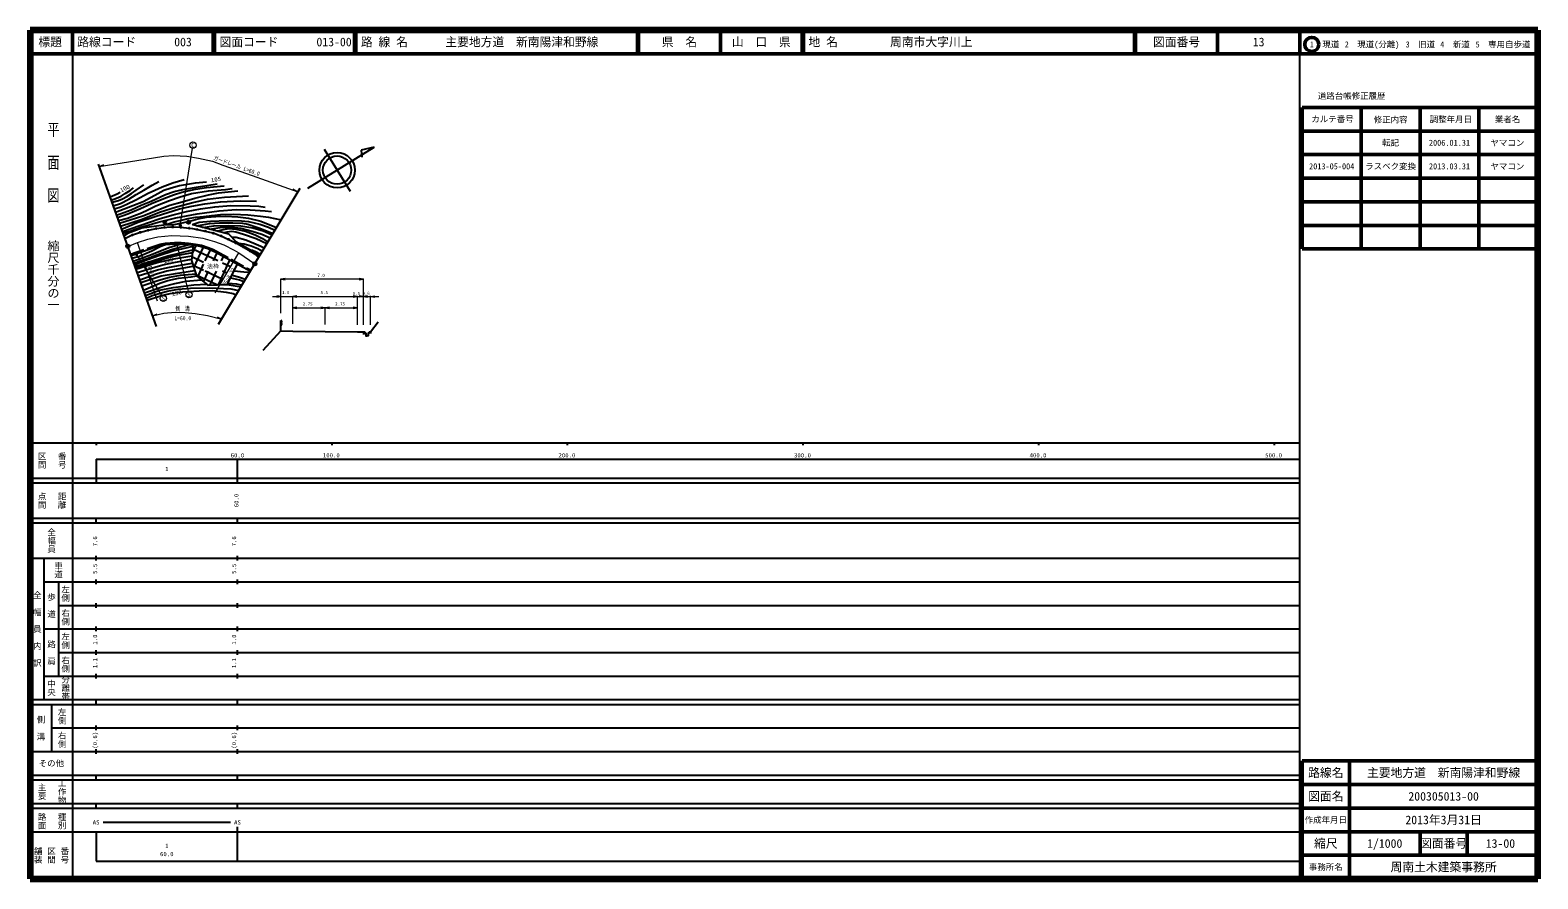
# Model space of a CAD drawing. Units: millimetres, scale not verified, with parts at other scales. Extents: x 40000 to 680000, y 20000 to 380000.
import ezdxf
from ezdxf.enums import TextEntityAlignment as Align

# ---------------------------------------------------------------- set-up
doc = ezdxf.new("R2010")
doc.units = ezdxf.units.MM
doc.header["$LTSCALE"] = 1000
doc.header["$PDMODE"] = 32
doc.header["$PDSIZE"] = 500
doc.linetypes.add('CHAIN', pattern=[18.5, 12, -1.5, 3.5, -1.5])
doc.linetypes.add('DASHED', pattern=[7.5, 6, -1.5])
for name, color, linetype, lineweight in [('M-BGD', 7, 'Continuous', 25), ('M-BMK', 2, 'CHAIN', 13), ('M-BMK-OTRS', 5, 'Continuous', 25), ('M-BMK-SRVR', 3, 'Continuous', 25), ('M-STR-HTXT', 7, 'Continuous', 13), ('M-STR-STRC', 7, 'Continuous', 25), ('M-TTL', 2, 'Continuous', 140), ('M-TTL-BAND', 7, 'Continuous', 25), ('M-TTL-FRAM', 2, 'Continuous', 50), ('M-TTL-LINE', 7, 'Continuous', 50)]:
    doc.layers.add(name, color=color, linetype=linetype, lineweight=lineweight)
doc.layers.add('M-OTRS', color=6, linetype='Continuous')
doc.layers.add('M-TTL-TXT', color=7, linetype='Continuous')
doc.styles.add('@ＭＳ ゴシック', font='')
doc.styles.add('ＭＳ ゴシック', font='')
doc.styles.get('@ＭＳ ゴシック').set_extended_font_data('@MS Gothic')
doc.styles.get('ＭＳ ゴシック').set_extended_font_data('MS Gothic')

# ---------------------------------------------------------------- blocks, each defined once
blk = doc.blocks.new('open_arrow')
at = {"color": 0, "linetype": 'Continuous', "lineweight": -2}
blk.add_lwpolyline([(7.5, 1.25), (0, 0), (7.5, -1.25)], dxfattribs=at)

msp = doc.modelspace()

# ---------------------------------------------------------------- hatches: boundary and pattern name
at = {"layer": 'M-BGD'}
for points in [[(97178, 299176, 0.41421), (96578, 298576, 0.41421), (97178, 297976)], [(107942, 298550, -1), (106542, 298550, -0.41421), (107242, 299250, -0.41421)]]:
    msp.add_hatch(color=256, dxfattribs=at).paths.add_polyline_path(points)
at = {"layer": 'M-STR-STRC'}
for points in [[(103942, 297359, -1), (103503, 297120, -0.41421), (103603, 297459, -0.41421)], [(102467, 289175, -1), (102028, 288936, -0.41421), (102128, 289275, -0.41421)], [(85313, 284991, -1), (84874, 284752, -0.41421), (84974, 285091, -0.41421)]]:
    msp.add_hatch(color=256, dxfattribs=at).paths.add_polyline_path(points)

# ---------------------------------------------------------------- linework, layer by layer
at = {"layer": 'M-BGD'}
for p, q in [((97178, 297976), (97178, 299176)), ((108767, 285013), (110469, 288662)), ((113642, 281470), (108627, 283808)), ((119626, 282127), (109008, 287078)), ((109473, 279132), (113564, 287905)), ((114318, 282127), (116529, 286869)), ((117766, 282127), (119341, 285505)), ((119940, 272000), (124831, 282489)), ((121214, 282127), (122086, 283997)), ((113642, 278021), (109154, 280114)), ((119196, 271983), (110472, 276052)), ((111131, 275293), (113642, 280677)), ((113644, 273287), (115715, 277730)), ((121853, 274192), (114267, 277730)), ((116455, 271921), (119163, 277730)), ((125051, 279597), (121605, 281204)), ((123452, 276895), (121605, 277756)), ((123660, 272085), (129539, 271184)), ((146464, 252462), (146464, 256897)), ((184464, 252052), (187757, 256234)), ((181464, 252052), (181464, 250955)), ((183974, 252052), (184464, 252052)), ((184464, 252052), (184464, 251376))]:
    msp.add_line(p, q, dxfattribs=at)
for points in [[(74746, 307005), (77512, 307777), (79243, 308499), (81058, 309478), (83010, 310779), (85046, 312143), (88323, 314432)], [(75289, 305486), (78406, 306446), (81918, 308342), (85056, 310301), (88325, 312189), (91757, 314295), (94613, 315742)], [(75760, 304172), (78553, 305091), (80987, 306142), (84871, 308016), (90143, 310913), (92929, 312167), (95968, 313606), (100572, 315185), (105358, 316585)], [(76237, 302842), (83652, 305575), (88036, 307341), (92883, 310053), (96752, 312152), (99837, 313191), (103360, 314044), (110224, 315221), (114791, 315619)], [(76709, 301524), (82877, 303725), (87161, 305721), (91320, 307466), (97489, 310254), (101167, 311534), (104787, 312454), (111495, 313569), (119411, 314794)], [(77064, 300531), (81503, 302044), (86810, 304322), (91509, 306441), (96766, 308666), (100814, 310216), (104439, 311244), (110251, 312531), (114848, 313296), (122294, 313918)], [(73902, 309362), (76898, 310567), (78222, 311276)], [(74408, 307948), (76636, 308684), (78588, 309632), (80383, 310650), (82513, 311968), (83800, 313052)], [(77529, 299233), (81279, 300270), (87200, 302566), (89904, 303723), (93375, 305458), (96652, 306815), (99212, 307805), (103620, 309274), (108458, 310693), (115675, 311779), (122897, 312425), (125786, 312805)], [(77938, 298093), (82485, 299518), (87779, 301289), (93849, 303649), (99362, 305702), (104488, 307234), (109970, 308773), (115666, 310108), (119989, 310946), (128126, 311897)], [(78387, 296837), (87515, 299886), (94940, 302743), (102168, 305073), (109007, 306900), (115246, 308370), (122495, 309221), (132696, 309780)], [(78832, 295595), (85834, 298508), (93481, 301047), (103391, 304228), (108699, 305402), (114091, 306385), (120732, 307217), (129185, 307590), (136026, 307519)], [(79177, 294633), (86620, 297124), (95180, 300093), (100702, 301710), (106419, 303148), (112296, 304159), (118413, 305091), (125155, 305568), (133431, 305528), (137039, 305319), (139787, 304932)], [(79430, 293927), (82748, 294842), (87168, 296396), (94407, 298502), (101818, 300396), (110896, 302119), (120193, 303302), (127481, 303889), (133349, 303788), (139692, 303410), (142411, 303032)], [(79832, 292803), (81679, 294010), (87430, 296114), (96724, 297487), (101088, 297548), (107240, 298904), (111117, 300040), (114853, 300657), (118751, 301021), (122881, 301097), (128185, 300809), (132744, 300184), (137948, 298935), (144552, 296225)], [(97676, 297500), (101101, 298647), (103738, 299297), (107129, 300077), (110378, 300619), (113647, 301004), (117132, 301454), (120741, 301773), (126291, 301911), (132398, 301723), (137754, 301146), (141119, 300631), (146558, 299570)], [(80240, 291664), (83001, 293017), (86429, 294182), (89471, 294998), (92955, 295725), (96508, 296280), (99721, 296531), (103854, 296366), (108851, 295875), (113640, 294933), (118060, 293820), (122282, 292262), (127626, 289604), (131872, 287261), (137183, 283933)], [(127628, 290125), (124271, 293442), (109044, 297432), (109171, 297736), (111711, 298504), (116491, 298963), (123739, 299284), (129703, 299113), (132728, 298857), (137471, 297762), (141223, 296375), (143904, 295144)], [(110490, 297053), (113001, 297398), (116123, 297994), (120446, 298290), (125983, 298281), (130135, 298091), (132389, 297689), (137107, 296215), (143103, 293808)], [(113173, 296350), (117913, 297002), (124104, 297171), (129428, 296999), (134548, 296181), (138867, 294949), (142763, 293240)], [(116180, 295562), (121477, 296387), (125433, 296447), (129383, 296066), (134221, 294761), (138361, 293412), (141940, 291868)], [(119290, 294747), (121863, 295481), (124433, 295810), (127343, 295570), (131361, 294693), (135495, 293147), (138610, 291648), (140882, 290102)], [(122056, 294023), (123596, 294463), (125647, 294669), (127250, 294523), (130566, 293529), (135872, 291601), (140494, 289456)], [(82842, 284400), (95308, 288748), (97565, 289066), (101295, 289339), (104088, 289326), (107157, 289122), (110065, 288750), (112584, 288201), (115405, 287347), (117616, 286407), (118503, 285966), (133471, 277742)], [(83232, 283310), (86387, 284155), (88714, 285122), (91638, 286430), (95518, 288372), (97059, 288994)], [(83698, 282010), (91458, 284787), (98918, 287813), (104088, 289326)], [(84016, 281122), (89698, 283203), (95580, 285414), (100003, 286930), (105424, 288560), (107500, 289078)], [(84263, 280433), (88244, 282145), (94582, 284443), (100712, 286382), (109163, 288410)], [(109216, 288859), (108450, 282287), (110573, 275738), (115385, 271897), (123660, 272085), (128086, 280701)], [(125579, 292150), (127472, 292143), (131570, 291010), (134946, 289685), (137922, 288324), (139428, 287551)], [(137488, 284441), (127628, 290125), (127420, 289707)], [(128385, 289689), (130862, 289367), (133829, 288544), (136609, 287364), (138612, 286317)], [(84523, 279707), (89065, 281330), (93129, 282598), (98465, 284252), (104204, 285741), (108973, 286778)], [(84705, 279198), (89354, 280810), (94047, 282187), (98550, 283545), (102827, 284544), (108850, 285722)], [(84888, 278688), (93956, 281419), (101793, 283116), (108686, 284313)], [(85417, 277211), (92949, 279478), (96378, 280476), (101002, 281483), (108510, 282802)], [(133387, 286805), (134371, 286641), (135657, 286132), (137827, 285007)], [(85919, 275810), (94002, 278333), (98405, 279380), (102976, 280202), (108824, 281133)], [(86545, 274061), (93582, 276577), (98084, 277911), (103659, 278954), (109249, 279821)], [(86933, 272979), (95590, 275723), (101667, 276848), (109831, 278028)], [(87450, 271533), (94605, 273968), (99111, 275216), (103773, 276069), (110266, 276685)], [(88080, 269776), (95031, 272658), (98486, 273783), (102991, 274783), (108279, 275404), (110573, 275738)], [(125729, 276113), (128423, 275308), (130208, 274735), (131386, 274264)], [(126652, 277909), (130735, 277547), (133252, 277376)], [(88488, 268637), (96471, 271330), (101353, 272609), (106201, 273477), (112621, 274103)], [(88893, 267506), (94964, 269707), (100704, 270891), (109422, 271927), (114932, 272258)], [(89334, 266274), (91804, 267383), (98134, 269281), (102775, 270070), (108044, 270610), (116009, 270763), (125161, 270246), (128612, 269638)], [(89608, 265508), (95722, 267485), (99474, 268293), (104875, 269064), (111706, 269476), (117365, 269501), (123208, 268899), (126161, 268259), (127503, 267788)], [(123996, 272738), (127600, 272367), (129966, 271896)], [(125113, 274913), (128826, 274037), (130871, 273405)], [(138859, 244246), (146464, 252462), (151464, 252372), (165214, 252190), (178964, 252052), (182078, 252052)], [(182078, 252052), (182078, 251526), (182553, 251526), (182553, 250319), (183026, 250319)], [(183974, 252052), (183974, 251526), (183498, 251526), (183498, 250319), (183026, 250319)]]:
    msp.add_lwpolyline(points, dxfattribs=at)
at = {"layer": 'M-BGD', "linetype": 'DASHED'}
msp.add_lwpolyline([(82657, 284917), (95178, 289285), (97507, 289613), (101276, 289889), (104107, 289876), (107210, 289670), (110159, 289293), (112722, 288734), (115593, 287865), (117846, 286906), (118758, 286453), (133754, 278214)], dxfattribs=at)
at = {"layer": 'M-BGD'}
for centre, radius in [((86724, 294261), 225), ((90113, 295132), 225), ((93544, 295817), 225), ((97178, 298576), 600), ((97007, 296319), 225), ((100498, 296500), 225), ((103995, 296352), 225), ((107242, 298550), 700), ((107478, 296010), 225), ((110931, 295466), 225), ((114357, 294752), 225), ((83404, 293154), 225), ((117751, 293898), 225), ((121045, 292719), 225), ((124235, 291291), 225), ((127369, 289732), 225), ((130439, 288052), 225), ((133451, 286272), 225), ((136416, 284413), 225)]:
    msp.add_circle(centre, radius, dxfattribs=at)
for centre in [(146312, 256372), (146312, 255321)]:
    msp.add_arc(centre, 547, 286.05775, 73.94225, dxfattribs=at)
at = {"layer": 'M-BMK'}
msp.add_lwpolyline([(81446, 288299), (85510, 289974), (89976, 291280), (94232, 292285), (100135, 292897), (107161, 292675), (113273, 291728), (118296, 290324), (122180, 288965), (126632, 286736), (128592, 285585), (135361, 280894)], dxfattribs=at)
at = {"layer": 'M-BMK-OTRS'}
for p, q in [((93618, 254314), (68978, 323109)), ((119971, 255225), (154572, 312937))]:
    msp.add_line(p, q, dxfattribs=at)
at = {"layer": 'M-BMK-SRVR'}
for p, q in [((157935, 313047), (186084, 330327)), ((164800, 329582), (175786, 311685)), ((186084, 330327), (180561, 329056)), ((180561, 329056), (180817, 326066))]:
    msp.add_line(p, q, dxfattribs=at)
for centre, radius in [((170315, 320597), 7500), ((170293, 320633), 6000), ((81439, 288316), 750), ((135361, 280894), 750)]:
    msp.add_circle(centre, radius, dxfattribs=at)
at = {"layer": 'M-OTRS'}
for p in [(81439, 288316), (135361, 280894)]:
    msp.add_point(p, dxfattribs=at)
at = {"layer": 'M-STR-HTXT'}
for p, q in [((103722, 297239), (108887, 329896)), ((69306, 322192), (71262, 322949)), ((153676, 311443), (151638, 312589)), ((94104, 265066), (85510, 289974)), ((102248, 289056), (107088, 269091)), ((85094, 284871), (95812, 267394)), ((118531, 268574), (128592, 285585)), ((146464, 259897), (146464, 274553)), ((181464, 274373), (146464, 274373)), ((181464, 255052), (181464, 274553)), ((142864, 267056), (155064, 267056)), ((151464, 255372), (151464, 267236)), ((151464, 267056), (178964, 267056)), ((165214, 255190), (165214, 262440)), ((175364, 267056), (185064, 267056)), ((177864, 267056), (181464, 267056)), ((178964, 255052), (178964, 267236)), ((181464, 267056), (179664, 267356)), ((181464, 267056), (179664, 266756)), ((181464, 267056), (184464, 267056)), ((184464, 267056), (186264, 267356)), ((184464, 255052), (184464, 267259)), ((184464, 267056), (186264, 266756)), ((184464, 267056), (188064, 267056)), ((91982, 258882), (93967, 259726)), ((121370, 257347), (119522, 258211)), ((151464, 262260), (165214, 262260)), ((165214, 262260), (178964, 262260))]:
    msp.add_line(p, q, dxfattribs=at)
for points in [[(69306, 322192), (88777, 325217), (96758, 326569), (100874, 326826), (106521, 326493), (111411, 325732), (117402, 324408), (121820, 322802), (134184, 318397), (153676, 311443)], [(91982, 258882), (96764, 259943), (101497, 260341), (105854, 260256), (110106, 259755), (115220, 258907), (121370, 257347)]]:
    msp.add_lwpolyline(points, dxfattribs=at)
for centre in [(109098, 331230), (107407, 267779), (96517, 266243)]:
    msp.add_circle(centre, 1350, dxfattribs=at)
at = {"layer": 'M-STR-STRC'}
for centre in [(103722, 297239), (102248, 289056), (85094, 284871)]:
    msp.add_circle(centre, 250, dxfattribs=at)
at = {"layer": 'M-TTL'}
for p, q in [((40000, 380000), (40000, 20000)), ((680000, 380000), (40000, 380000)), ((680000, 20000), (680000, 380000)), ((40000, 20000), (680000, 20000))]:
    msp.add_line(p, q, dxfattribs=at)
at = {"layer": 'M-TTL-BAND'}
for p, q in [((58000, 370000), (58000, 20000)), ((579000, 20000), (579000, 370000)), ((40000, 205000), (579000, 205000)), ((68000, 205000), (68000, 204000)), ((168000, 205000), (168000, 204000)), ((268000, 205000), (268000, 204000)), ((368000, 205000), (368000, 204000)), ((468000, 205000), (468000, 204000)), ((568000, 205000), (568000, 204000)), ((68000, 198000), (579000, 198000)), ((68000, 198000), (68000, 188000)), ((128000, 188000), (128000, 198000)), ((40000, 190000), (579000, 190000)), ((40000, 188000), (579000, 188000)), ((40000, 173000), (579000, 173000)), ((68000, 171000), (68000, 173000)), ((128000, 171000), (128000, 173000)), ((40000, 171000), (579000, 171000)), ((40000, 156000), (579000, 156000)), ((46000, 96000), (46000, 156000)), ((68000, 155000), (68000, 157000)), ((128000, 155000), (128000, 157000)), ((46000, 146000), (579000, 146000)), ((52000, 146000), (52000, 106000)), ((68000, 145000), (68000, 147000)), ((128000, 145000), (128000, 147000)), ((52000, 136000), (579000, 136000)), ((68000, 135000), (68000, 137000)), ((128000, 135000), (128000, 137000)), ((46000, 126000), (579000, 126000)), ((68000, 125000), (68000, 127000)), ((128000, 125000), (128000, 127000)), ((52000, 116000), (579000, 116000)), ((68000, 115000), (68000, 117000)), ((128000, 115000), (128000, 117000)), ((46000, 106000), (579000, 106000)), ((68000, 105000), (68000, 107000)), ((128000, 105000), (128000, 107000)), ((40000, 96000), (579000, 96000)), ((68000, 94000), (68000, 96000)), ((128000, 94000), (128000, 96000)), ((40000, 94000), (579000, 94000)), ((49000, 94000), (49000, 74000)), ((49000, 84000), (579000, 84000)), ((68000, 83000), (68000, 85000)), ((128000, 83000), (128000, 85000)), ((40000, 74000), (579000, 74000)), ((68000, 73000), (68000, 75000)), ((128000, 73000), (128000, 75000)), ((40000, 64000), (579000, 64000)), ((68000, 62000), (68000, 64000)), ((128000, 62000), (128000, 64000)), ((40000, 62000), (579000, 62000)), ((40000, 52000), (579000, 52000)), ((68000, 50000), (68000, 52000)), ((128000, 50000), (128000, 52000)), ((40000, 50000), (579000, 50000)), ((40000, 40000), (579000, 40000)), ((68000, 40000), (68000, 27500)), ((71000, 44000), (125000, 44000)), ((128000, 27500), (128000, 42000)), ((68000, 27500), (579000, 27500))]:
    msp.add_line(p, q, dxfattribs=at)
at = {"layer": 'M-TTL-FRAM'}
for p, q in [((580000, 347197), (580000, 287197)), ((580000, 347197), (680000, 347197)), ((580000, 287197), (680000, 287197)), ((680000, 70000), (580000, 70000)), ((580000, 70000), (580000, 20000))]:
    msp.add_line(p, q, dxfattribs=at)
at = {"layer": 'M-TTL-LINE'}
for p, q in [((58000, 380000), (58000, 370000)), ((117750, 380000), (117750, 370000)), ((118250, 380000), (118250, 370000)), ((177750, 380000), (177750, 370000)), ((178250, 380000), (178250, 370000)), ((297750, 380000), (297750, 370000)), ((298250, 380000), (298250, 370000)), ((333000, 380000), (333000, 370000)), ((367750, 380000), (367750, 370000)), ((368250, 380000), (368250, 370000)), ((508747, 380000), (508747, 370000)), ((509247, 380000), (509247, 370000)), ((543997, 380000), (543997, 370000)), ((579000, 380000), (579000, 370000)), ((40000, 370000), (680000, 370000)), ((605000, 347197), (605000, 287197)), ((630000, 347197), (630000, 287197)), ((655000, 347197), (655000, 287197)), ((580000, 337197), (680000, 337197)), ((580000, 327197), (680000, 327197)), ((580000, 317197), (680000, 317197)), ((580000, 307197), (680000, 307197)), ((580000, 297197), (680000, 297197)), ((600000, 70000), (600000, 20000)), ((680000, 60000), (580000, 60000)), ((680000, 50000), (580000, 50000)), ((680000, 40000), (580000, 40000)), ((630000, 40000), (630000, 30000)), ((650000, 40000), (650000, 30000)), ((680000, 30000), (580000, 30000))]:
    msp.add_line(p, q, dxfattribs=at)
msp.add_circle((584031, 373958), 3000, dxfattribs=at)

# ---------------------------------------------------------------- block references
at = {"layer": 'M-STR-HTXT', "xscale": 240, "yscale": 240}
for p in [(146464, 274373), (151464, 267056), (151464, 267056), (151464, 262260), (165214, 262260), (181464, 267056)]:
    msp.add_blockref('open_arrow', p, dxfattribs=at)
at = {"layer": 'M-STR-HTXT', "xscale": 240, "yscale": 240, "rotation": 180}
for p in [(181464, 274373), (146464, 267056), (165214, 262260), (178964, 267056), (178964, 267056), (178964, 262260)]:
    msp.add_blockref('open_arrow', p, dxfattribs=at)

# ---------------------------------------------------------------- texts
at = {"layer": 'M-BGD', "style": 'ＭＳ ゴシック'}
for s, rotation, p in [('100', 25.704, (80858, 311554)), ('105', 8.883, (119088, 315245)), ('120', 13.846, (99063, 281021)), ('130', 13.846, (102602, 267091))]:
    msp.add_text(s, height=1833, rotation=rotation, dxfattribs=at).set_placement(p, align=Align.BOTTOM_CENTER)
msp.add_text('法枠', height=1833, dxfattribs=at).set_placement((117623, 278416), align=Align.BOTTOM_CENTER)
at = {"layer": 'M-STR-HTXT', "style": 'ＭＳ ゴシック'}
for s, height, p in [('C', 1833, (109098, 331230)), ('7.0', 1320, (163532, 276020)), ('1.0', 1320, (148490, 268703)), ('5.5', 1320, (164828, 268703)), ('0.5', 1320, (178471, 268304)), ('0.6', 1320, (182587, 268403)), ('S', 1833, (96517, 266243)), ('S', 1833, (107407, 267779)), ('2.75', 1320, (157813, 263907)), ('2.75', 1320, (171563, 263907))]:
    msp.add_text(s, height=height, dxfattribs=at).set_placement(p, align=Align.MIDDLE_CENTER)
at = {"layer": 'M-STR-HTXT', "style": 'ＭＳ ゴシック', "width": 0.8}
for s, rotation, p in [('ガードレール L=60.0', 340.391, (127179, 321050)), ('BC R=50', 289.034, (89509, 278839)), ('EC R=50', 239.397, (123124, 276049))]:
    msp.add_text(s, height=1833, rotation=rotation, dxfattribs=at).set_placement(p, align=Align.BOTTOM_CENTER)
for s, p in [('側\u3000溝', (104664, 260428)), ('L=60.0', (104781, 256382))]:
    msp.add_text(s, height=1833, dxfattribs=at).set_placement(p, align=Align.BOTTOM_CENTER)
at = {"layer": 'M-TTL-BAND', "style": '@ＭＳ ゴシック', "width": 1.4}
msp.add_text('平  面  図', height=3666, rotation=270, dxfattribs=at).set_placement((49777, 306475), align=Align.MIDDLE_RIGHT)
at = {"layer": 'M-TTL-BAND', "style": '@ＭＳ ゴシック'}
msp.add_text('縮尺千分の一', height=3666, rotation=270, dxfattribs=at).set_placement((49777, 261030), align=Align.MIDDLE_RIGHT)
for s, p in [('区間', (45000, 197500)), ('番号', (53500, 197500)), ('点間', (45000, 180500)), ('距離', (53500, 180500)), ('全幅員', (49000, 163500)), ('車道', (52000, 151000)), ('全\u3000幅\u3000員\u3000内\u3000訳', (43000, 126000)), ('歩\u3000道', (49000, 136000)), ('左側', (55000, 141000)), ('右側', (55000, 131000)), ('左側', (55000, 121000)), ('路\u3000肩', (49000, 116000)), ('右側', (55000, 111000)), ('中央', (49000, 101000)), ('分離帯', (55000, 101000)), ('左側', (53500, 89000)), ('側\u3000溝', (44500, 84000)), ('右側', (53500, 79000)), ('主要', (45000, 57000)), ('工作物', (53500, 57000)), ('路面', (45000, 44500)), ('種別', (53500, 44500)), ('舗装', (43333, 30000)), ('区間', (49000, 30000)), ('番号', (54667, 30000))]:
    msp.add_text(s, height=2566, rotation=270, dxfattribs=at).set_placement(p, align=Align.MIDDLE_CENTER)
at = {"layer": 'M-TTL-BAND', "style": 'ＭＳ ゴシック'}
for s, p in [('60.0', (128000, 198195)), ('100.0', (167844, 198195)), ('200.0', (267844, 198195)), ('300.0', (367844, 198195)), ('400.0', (467844, 198195)), ('500.0', (567844, 198195)), ('1', (98000, 192405)), ('AS', (68000, 42500)), ('AS', (128000, 42500)), ('1', (98000, 32523)), ('60.0', (98000, 29033))]:
    msp.add_text(s, height=1833, dxfattribs=at).set_placement(p, align=Align.BOTTOM_CENTER)
for s, p in [('60.0', (129000, 180500)), ('7.6', (69000, 163174)), ('7.6', (128000, 163174)), ('5.5', (69000, 151500)), ('5.5', (128000, 151500)), ('1.0', (69000, 121500)), ('1.0', (128000, 121500)), ('1.1', (69000, 111500)), ('1.1', (128000, 111500)), ('(0.6)', (69000, 78764)), ('(0.6)', (128000, 78764))]:
    msp.add_text(s, height=1833, rotation=90, dxfattribs=at).set_placement(p, align=Align.BOTTOM_CENTER)
msp.add_text('その他', height=2566, dxfattribs=at).set_placement((49000, 69000), align=Align.MIDDLE_CENTER)
at = {"layer": 'M-TTL-TXT', "style": 'ＭＳ ゴシック'}
for s, height, p in [('標題', 3666, (48500, 375000)), ('県\u3000名', 3666, (315625, 375000)), ('山\u3000口\u3000県', 3666, (350375, 375000)), ('図面番号', 3666, (526622, 375000)), ('13', 3666, (561497, 375000)), ('1\u3000現道', 2566, (589448, 373958)), ('2\u3000現道(分離)', 2566, (609619, 373958)), ('3\u3000旧道', 2566, (630121, 373958)), ('4\u3000新道', 2566, (644824, 373958)), ('5\u3000専用自歩道', 2566, (665228, 373958)), ('道路台帳修正履歴', 2566, (600968, 352113)), ('カルテ番号', 2566, (592839, 342277)), ('修正内容', 2566, (617509, 342023)), ('調整年月日', 2566, (643089, 342197)), ('業者名', 2566, (667134, 342197)), ('転記', 2566, (617500, 332245)), ('2006.01.31', 2566, (642500, 332245)), ('ヤマコン', 2566, (667077, 332189)), ('2013-05-004', 2566, (592500, 322245)), ('ラスベク変換', 2566, (617500, 322245)), ('2013.03.31', 2566, (642500, 322245)), ('ヤマコン', 2566, (667077, 322189)), ('路線名', 3666, (590000, 65000)), ('路線名', 3666, (590000, 65000)), ('主要地方道\u3000新南陽津和野線', 3666, (640000, 65000)), ('図面名', 3666, (590000, 55000)), ('図面名', 3666, (590000, 55000)), ('200305013-00', 3666, (640000, 55000)), ('作成年月日', 2566, (590000, 45000)), ('作成年月日', 2566, (590000, 45000)), ('2013年3月31日', 3666, (640000, 45000)), ('縮尺', 3666, (590000, 35000)), ('縮尺', 3666, (590000, 35000)), ('1/1000', 3666, (615000, 35000)), ('図面番号', 3666, (640000, 35000)), ('図面番号', 3666, (640000, 35000)), ('13-00', 3666, (664125, 35000)), ('事務所名', 2566, (590000, 25000)), ('事務所名', 2566, (590000, 25000)), ('周南土木建築事務所', 3666, (640000, 25000))]:
    msp.add_text(s, height=height, dxfattribs=at).set_placement(p, align=Align.MIDDLE_CENTER)
for s, p in [('路線コード', (60000, 375000)), ('003', (101142, 375000)), ('図面コード', (120380, 375000)), ('013-00', (161521, 375000)), ('路 線 名', (180380, 375000)), ('主要地方道\u3000新南陽津和野線', (216234, 375000)), ('地 名', (370380, 375000)), ('周南市大字川上', (405024, 375000))]:
    msp.add_text(s, height=3666, dxfattribs=at).set_placement(p, align=Align.MIDDLE_LEFT)

doc.saveas('drawing.dxf')
